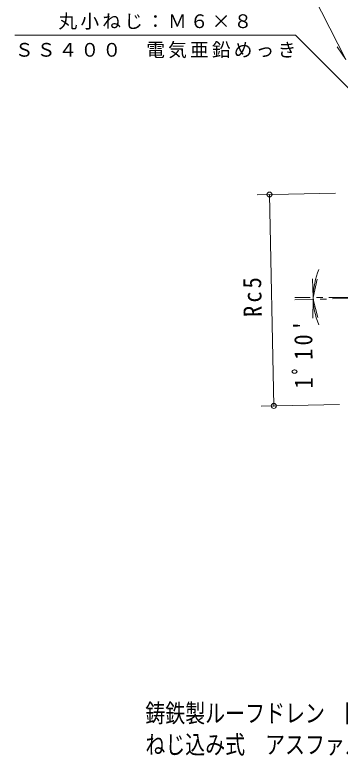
# Model space of a CAD drawing. Units: millimetres at full size, sheet at 1:4; details may follow other scales. Extents: x -457 to 498, y -549 to 529.
# Drawn here: x -429.5 to -220.7, y -549.5 to -74.5 of the extents above; entities that cross this region are included whole.
import ezdxf
from ezdxf.enums import TextEntityAlignment as Align

# ---------------------------------------------------------------- set-up
doc = ezdxf.new("R2010")
doc.units = ezdxf.units.MM
doc.header["$LTSCALE"] = 4
doc.header["$PDMODE"] = 32
doc.header["$PDSIZE"] = 3.2
doc.linetypes.add('CHAIN1', pattern=[8, 5, -1, 1, -1])
for name, color, linetype, lineweight in [('0-0_通り芯', 4, 'Continuous', 9), ('0-4_その他', 7, 'Continuous', 9), ('0-5_寸法', 7, 'Continuous', 9), ('0-F', 7, 'CHAIN1', 9)]:
    doc.layers.add(name, color=color, linetype=linetype, lineweight=lineweight)
doc.layers.add('F-4_F-4ﾚｲﾔ', color=2, linetype='Continuous')
doc.styles.add('ＭＳ ゴシック', font='')
doc.styles.get('ＭＳ ゴシック').set_extended_font_data('MS Gothic')

msp = doc.modelspace()

# ---------------------------------------------------------------- linework, layer by layer
at = {"layer": '0-0_通り芯', "linetype": 'CHAIN1'}
msp.add_line((-173.594, -255.527), (-249.942, -257.081), dxfattribs=at)
at = {"layer": '0-4_その他'}
for p, q in [((-274.108, -189.823), (-223.839, -188.799)), ((-266.11, -189.66), (-263.351, -325.105)), ((-238.035, -255.582), (-238.559, -243.594)), ((-238.035, -255.582), (-235.438, -243.867)), ((-238.018, -256.839), (-238.297, -268.835)), ((-238.018, -256.839), (-235.183, -268.499)), ((-271.349, -325.268), (-221.08, -324.244))]:
    msp.add_line(p, q, dxfattribs=at)
msp.add_arc((-192.952, -255.575), 45.084, 156.63402, 202.7846, dxfattribs=at)
for p in [(-266.11, -189.66), (-263.351, -325.105)]:
    msp.add_point(p, dxfattribs=at)
at = {"layer": '0-5_寸法'}
for p, q in [((-249.388, -87.534), (-429.479, -87.534)), ((-201.166, -135.756), (-249.388, -87.534))]:
    msp.add_line(p, q, dxfattribs=at)
msp.add_lwpolyline([(-273.907, 8.294), (-217.059, -103.235), (-222.724, -94.994)], dxfattribs=at)
at = {"layer": '0-F'}
msp.add_line((-175.977, -255.575), (-249.942, -255.575), dxfattribs=at)

# ---------------------------------------------------------------- texts
at = {"layer": '0-4_その他', "color": 2, "char_height": 11.73, "attachment_point": 7, "style": 'ＭＳ ゴシック'}
for s, insert, rotation in [('\\T1.27;\\W0.9;Rc5', (-270.772, -267.966), 91.167), ("\\T1.28;\\W0.9;1ﾟ10'", (-238.095, -313.949), 90.583)]:
    msp.add_mtext(s, dxfattribs=dict(at, insert=insert, rotation=rotation))
at = {"layer": '0-5_寸法', "char_height": 8.798, "attachment_point": 7, "style": 'ＭＳ ゴシック'}
for s, insert in [('\\T1.17;丸小ねじ：Ｍ６×８', (-401.433, -83.994)), ('\\T1.17;ＳＳ４００\u3000電気亜鉛めっき', (-429.433, -102.392))]:
    msp.add_mtext(s, dxfattribs=dict(at, insert=insert))
at = {"layer": 'F-4_F-4ﾚｲﾔ', "style": 'ＭＳ ゴシック', "width": 0.8}
for s, p in [('鋳鉄製ルーフドレン\u3000防水層張掛け幅100mm\u3000よこ引き用\u3000鋼製下地断熱屋根工法用', (-345.753, -531.38)), ('ねじ込み式\u3000アスファルト防水用（キャント付入隅用）\u3000\u3000ＷＨＸＡ－６－１２５－４０', (-345.735, -551.483))]:
    msp.add_text(s, height=11.73, dxfattribs=at).set_placement(p, align=Align.BOTTOM_LEFT)

doc.saveas('drawing.dxf')
